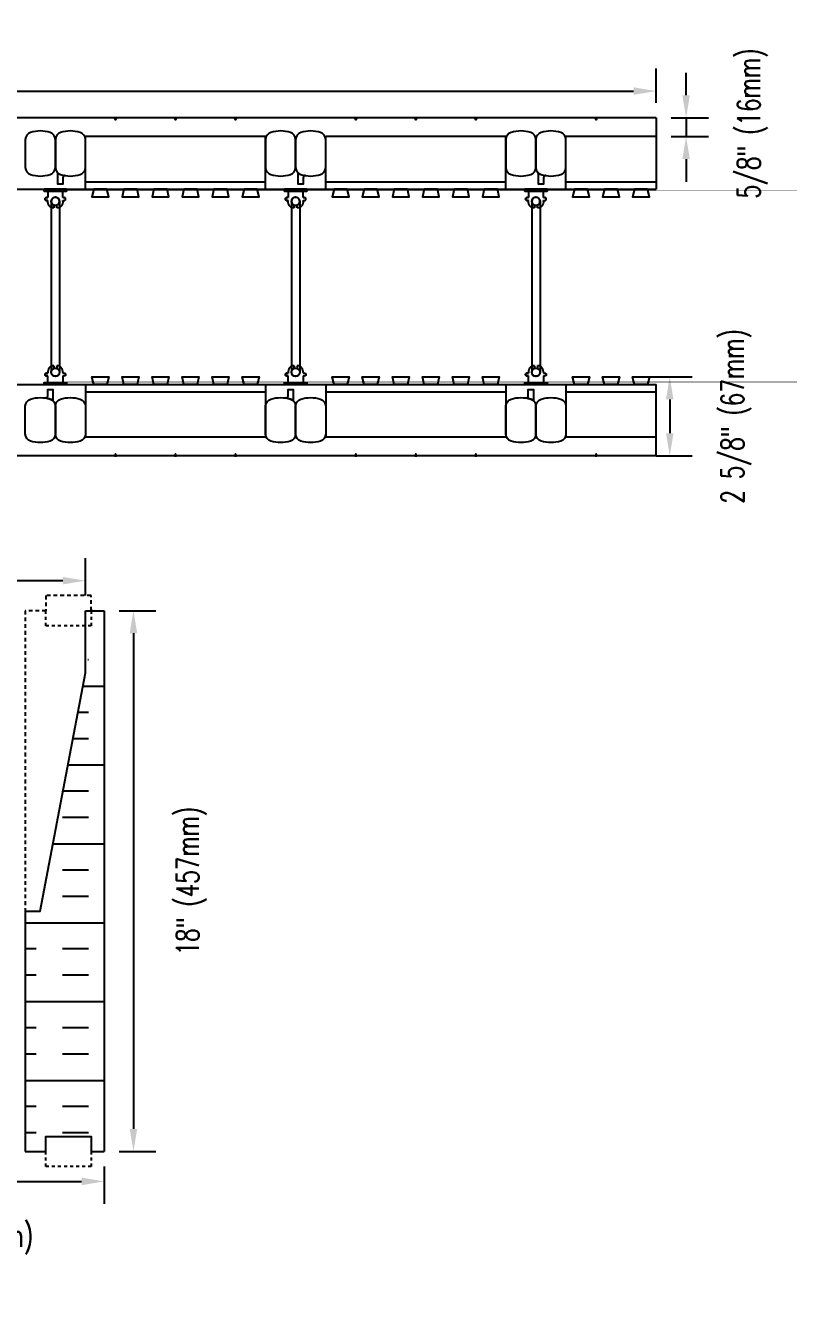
# Model space of a CAD drawing. Header units: inches. Extents: x 163 to 215.4, y 157 to 199.2.
# Drawn here: x 190.02 to 215.44, y 157.05 to 199.2 of the extents above; entities that cross this region are included whole.
import ezdxf

# ---------------------------------------------------------------- set-up
doc = ezdxf.new("R2010")
doc.units = ezdxf.units.IN
doc.header["$MEASUREMENT"] = 0
doc.linetypes.add('DASHED2', pattern=[0.375, 0.25, -0.125])
doc.linetypes.add('HIDDEN2', pattern=[0.1875, 0.125, -0.0625])
for name, color, linetype in [('HATCH', 12, 'Continuous'), ('Hidden2', 12, 'HIDDEN2'), ('line25', 2, 'Continuous'), ('LINE50', 5, 'Continuous'), ('LINE9', 9, 'Continuous'), ('TEXT', 4, 'Continuous')]:
    doc.layers.add(name, color=color, linetype=linetype)
doc.styles.add('DIM', font='romans.shx', dxfattribs={"width": 0.7})
doc.dimstyles.new('ext_8', dxfattribs={"dimscale": 8, "dimtxt": 0.09375, "dimasz": 0.09375, "dimexe": 0.09375, "dimexo": 0.0625, "dimgap": 0.0625, "dimtad": 1, "dimdec": 1, "dimzin": 3, "dimdsep": 46, "dimlunit": 4, "dimtxsty": 'DIM', "dimcen": 0.09, "dimdle": 0.09375, "dimclrt": 4, "dimadec": 0, "dimazin": 0, "dimtfac": 1, "dimtdec": 1, "dimtmove": 2, "dimatfit": 3, "dimfxl": 0, "dimfrac": 2, "dimtolj": 1, "dimtzin": 0, "dimarcsym": 0})

# ---------------------------------------------------------------- blocks, each defined once
blk = doc.blocks.new('*D16')
at = {"layer": 'Defpoints', "color": 0}
for p in [(211.022, 197.015), (163.022, 196.125), (211.022, 196.125)]:
    blk.add_point(p, dxfattribs=at)
at = {"layer": 'TEXT', "color": 0, "lineweight": -2}
for p, q in [((163.022, 196.625), (163.022, 197.765)), ((211.022, 196.625), (211.022, 197.765)), ((163.772, 197.015), (210.272, 197.015))]:
    blk.add_line(p, q, dxfattribs=at)
at = {"layer": 'TEXT', "color": 0}
for points in [[(163.772, 197.14), (163.772, 196.89), (163.022, 197.015)], [(210.272, 197.14), (210.272, 196.89), (211.022, 197.015)]]:
    blk.add_solid(points, dxfattribs=at)
at = {"layer": 'TEXT', "color": 4, "insert": (187.022, 198.086), "char_height": 0.75, "attachment_point": 5, "style": 'DIM'}
blk.add_mtext('\\A1;48" (1219mm)', dxfattribs=at)
blk = doc.blocks.new('*D17')
at = {"layer": 'Defpoints', "color": 0}
for p in [(211.022, 196.125), (211.022, 195.5), (212.021, 195.5)]:
    blk.add_point(p, dxfattribs=at)
at = {"layer": 'TEXT', "color": 0, "lineweight": -2}
for p, q in [((212.021, 196.875), (212.021, 197.625)), ((211.522, 196.125), (212.771, 196.125)), ((212.021, 196.125), (212.021, 195.5)), ((211.522, 195.5), (212.771, 195.5)), ((212.021, 194.75), (212.021, 194))]:
    blk.add_line(p, q, dxfattribs=at)
at = {"layer": 'TEXT', "color": 0}
for points in [[(211.896, 196.875), (212.146, 196.875), (212.021, 196.125)], [(211.896, 194.75), (212.146, 194.75), (212.021, 195.5)]]:
    blk.add_solid(points, dxfattribs=at)
at = {"layer": 'TEXT', "color": 4, "insert": (214.235, 195.938), "char_height": 0.75, "attachment_point": 5, "rotation": 90, "style": 'DIM'}
blk.add_mtext('\\A1;5/8" (16mm)', dxfattribs=at)
blk = doc.blocks.new('*D18')
at = {"layer": 'Defpoints', "color": 0}
for p in [(210.303, 187.5), (210.522, 184.875), (211.477, 184.875)]:
    blk.add_point(p, dxfattribs=at)
at = {"layer": 'TEXT', "color": 0, "lineweight": -2}
for p, q in [((210.803, 187.5), (212.227, 187.5)), ((211.477, 186.75), (211.477, 185.625)), ((211.022, 184.875), (212.227, 184.875))]:
    blk.add_line(p, q, dxfattribs=at)
at = {"layer": 'TEXT', "color": 0}
for points in [[(211.352, 186.75), (211.602, 186.75), (211.477, 187.5)], [(211.352, 185.625), (211.602, 185.625), (211.477, 184.875)]]:
    blk.add_solid(points, dxfattribs=at)
at = {"layer": 'TEXT', "color": 4, "insert": (213.691, 186.188), "char_height": 0.75, "attachment_point": 5, "rotation": 90, "style": 'DIM'}
blk.add_mtext('\\A1;2 5/8" (67mm)', dxfattribs=at)
blk = doc.blocks.new('*D19')
at = {"layer": 'Defpoints', "color": 0}
for p in [(192.647, 179.719), (192.647, 161.719), (193.622, 161.719)]:
    blk.add_point(p, dxfattribs=at)
at = {"layer": 'TEXT', "color": 0, "lineweight": -2}
for p, q in [((193.147, 179.719), (194.372, 179.719)), ((193.622, 178.969), (193.622, 162.469)), ((193.147, 161.719), (194.372, 161.719))]:
    blk.add_line(p, q, dxfattribs=at)
at = {"layer": 'TEXT', "color": 0}
for points in [[(193.497, 178.969), (193.747, 178.969), (193.622, 179.719)], [(193.497, 162.469), (193.747, 162.469), (193.622, 161.719)]]:
    blk.add_solid(points, dxfattribs=at)
at = {"layer": 'TEXT', "color": 4, "insert": (195.551, 170.719), "char_height": 0.75, "attachment_point": 5, "rotation": 90, "style": 'DIM'}
blk.add_mtext('\\A1;18" (457mm)', dxfattribs=at)
blk = doc.blocks.new('*D20')
at = {"layer": 'Defpoints', "color": 0}
for p in [(192.022, 180.718), (182.022, 179.719), (192.022, 179.719)]:
    blk.add_point(p, dxfattribs=at)
at = {"layer": 'TEXT', "color": 0, "lineweight": -2}
for p, q in [((182.022, 180.219), (182.022, 181.468)), ((192.022, 180.219), (192.022, 181.468)), ((182.772, 180.718), (191.272, 180.718))]:
    blk.add_line(p, q, dxfattribs=at)
at = {"layer": 'TEXT', "color": 0}
for points in [[(182.772, 180.843), (182.772, 180.593), (182.022, 180.718)], [(191.272, 180.843), (191.272, 180.593), (192.022, 180.718)]]:
    blk.add_solid(points, dxfattribs=at)
at = {"layer": 'TEXT', "color": 4, "insert": (187.022, 181.79), "char_height": 0.75, "attachment_point": 5, "style": 'DIM'}
blk.add_mtext('\\A1;10" (254mm)', dxfattribs=at)
blk = doc.blocks.new('*D21')
at = {"layer": 'Defpoints', "color": 0}
for p in [(181.397, 161.719), (192.647, 161.719), (192.647, 160.72)]:
    blk.add_point(p, dxfattribs=at)
at = {"layer": 'TEXT', "color": 0, "lineweight": -2}
for p, q in [((181.397, 161.219), (181.397, 159.97)), ((192.647, 161.219), (192.647, 159.97)), ((182.147, 160.72), (191.897, 160.72))]:
    blk.add_line(p, q, dxfattribs=at)
at = {"layer": 'TEXT', "color": 0}
for points in [[(182.147, 160.845), (182.147, 160.595), (181.397, 160.72)], [(191.897, 160.845), (191.897, 160.595), (192.647, 160.72)]]:
    blk.add_solid(points, dxfattribs=at)
at = {"layer": 'TEXT', "color": 4, "insert": (186.931, 158.794), "char_height": 0.75, "attachment_point": 5, "style": 'DIM'}
blk.add_mtext('\\A1;11 1/4" (286mm)', dxfattribs=at)
blk = doc.blocks.new('WEB_6_CENTRE_TOP')
for p, q in [((5.688, 0.141), (0, 0.141)), ((5.688, -0.141), (0, -0.141))]:
    blk.add_line(p, q)
for centre in [(0, 0), (5.688, 0)]:
    blk.add_circle(centre, 0.141)
blk = doc.blocks.new('Connector')
blk.add_point((0.271, 0))
at = {"layer": 'LINE9'}
for p, q in [((0, 0.375), (0, -0.375)), ((0.062, -0.375), (0.062, 0.375)), ((0.281, 0.25), (0.062, 0.25))]:
    blk.add_line(p, q, dxfattribs=at)
for points, weights in [([(0.007, 0.375), (0.004, 0.375), (0, 0.375)], [1, 0.972587069138, 0.950305488115]), ([(0.327, 0.343), (0.308, 0.343), (0.281, 0.317), (0.281, 0.297)], [1, 0.85355339, 0.85355339, 1]), ([(0.328, 0.343), (0.327, 0.343), (0.327, 0.343)], [1, 0.70710678, 1]), ([(0.375, 0.297), (0.375, 0.317), (0.348, 0.343), (0.329, 0.343)], [1, 0.85355339, 0.85355339, 1]), ([(0.406, 0.25), (0.546, 0.25), (0.619, 0.131)], [0.958404415409, 0.794674173519, 0.864651571113]), ([(0.619, 0.052), (0.612, 0.049), (0.604, 0.049)], [0.83615024178, 0.892081430621, 1]), ([(0, -0.375), (0.004, -0.375), (0.007, -0.375)], [0.950305488115, 0.972587069138, 1]), ([(0.281, -0.297), (0.281, -0.317), (0.308, -0.343), (0.327, -0.343)], [1, 0.85355339, 0.85355339, 1]), ([(0.327, -0.343), (0.281, -0.343), (0.281, -0.297)], [1, 0.70710678, 1]), ([(0.329, -0.343), (0.348, -0.343), (0.375, -0.317), (0.375, -0.297)], [1, 0.85355339, 0.85355339, 1]), ([(0.375, -0.297), (0.375, -0.343), (0.329, -0.343)], [1, 0.70710678, 1]), ([(0.619, -0.131), (0.546, -0.25), (0.406, -0.25)], [0.864651574428, 0.794674169686, 0.958404415195]), ([(0.604, -0.049), (0.612, -0.049), (0.619, -0.052)], [1, 0.89208144177, 0.836150253337])]:
    blk.add_rational_spline(points, weights, degree=2, dxfattribs=at)
for points, degree in [([(0, 0.375), (0.002, 0.375), (0.005, 0.375), (0.007, 0.375)], 3), ([(0.007, 0.375), (0.021, 0.375), (0.051, 0.375), (0.062, 0.375), (0.062, 0.375)], 3), ([(0.281, 0.25), (0.281, 0.297)], 1), ([(0.327, 0.343), (0.327, 0.343), (0.328, 0.343), (0.328, 0.343)], 3), ([(0.328, 0.343), (0.329, 0.343), (0.329, 0.343), (0.329, 0.343)], 3), ([(0.375, 0.25), (0.375, 0.297)], 1), ([(0.406, 0.25), (0.375, 0.25)], 1), ([(0.406, 0.25), (0.406, 0.25)], 1), ([(0.406, 0.25), (0.406, 0.25)], 1), ([(0.406, 0.25), (0.406, 0.25)], 1), ([(0.406, 0.25), (0.406, 0.25)], 1), ([(0.406, 0.25), (0.406, 0.25)], 1), ([(0.406, 0.25), (0.406, 0.25)], 1), ([(0.406, 0.25), (0.406, 0.25)], 1), ([(0.406, 0.25), (0.406, 0.25)], 1), ([(0.406, 0.25), (0.406, 0.25)], 1), ([(0.406, 0.25), (0.406, 0.25)], 1), ([(0.406, 0.25), (0.406, 0.25)], 1), ([(0.406, 0.25), (0.406, 0.25)], 1), ([(0.406, 0.25), (0.406, 0.25)], 1), ([(0.406, 0.25), (0.406, 0.25)], 1), ([(0.406, 0.25), (0.406, 0.25)], 1), ([(0.406, 0.25), (0.406, 0.25)], 1), ([(0.406, 0.25), (0.406, 0.25)], 1), ([(0.406, 0.25), (0.406, 0.25)], 1), ([(0.406, 0.25), (0.406, 0.25)], 1), ([(0.406, 0.25), (0.406, 0.25)], 1), ([(0.406, 0.25), (0.406, 0.25)], 1), ([(0.406, 0.25), (0.406, 0.25)], 1), ([(0.406, 0.25), (0.406, 0.25)], 1), ([(0.406, 0.25), (0.406, 0.25)], 1), ([(0.604, 0.049), (0.532, 0.049)], 1), ([(0.532, 0.049), (0.532, 0.049)], 1), ([(0.532, 0.049), (0.532, 0.049)], 1), ([(0.532, 0.049), (0.532, 0.049)], 1), ([(0.532, 0.049), (0.532, 0.049)], 1), ([(0.532, 0.049), (0.532, 0.049)], 1), ([(0.532, 0.049), (0.532, 0.049)], 1), ([(0.532, 0.049), (0.532, 0.049)], 1), ([(0.532, 0.049), (0.532, 0.049)], 1), ([(0.532, 0.049), (0.532, 0.049)], 1), ([(0.532, 0.049), (0.532, 0.049)], 1), ([(0.604, 0.049), (0.609, 0.049), (0.614, 0.05), (0.619, 0.052)], 3), ([(0.604, 0.049), (0.604, 0.049)], 1), ([(0.604, 0.049), (0.604, 0.049)], 1), ([(0.604, 0.049), (0.604, 0.049)], 1), ([(0.604, 0.049), (0.604, 0.049)], 1), ([(0.619, 0.131), (0.619, 0.052)], 1), ([(0.619, 0.131), (0.619, 0.131)], 1), ([(0.619, 0.131), (0.619, 0.131)], 1), ([(0.619, 0.131), (0.619, 0.131)], 1), ([(0.619, 0.131), (0.619, 0.131)], 1), ([(0.007, -0.375), (0.005, -0.375), (0.002, -0.375), (0, -0.375)], 3), ([(0.062, -0.375), (0.062, -0.375), (0.051, -0.375), (0.021, -0.375), (0.007, -0.375)], 3), ([(0.062, -0.25), (0.281, -0.25)], 1), ([(0.281, -0.297), (0.281, -0.25)], 1), ([(0.281, -0.25), (0.281, -0.297)], 1), ([(0.328, -0.343), (0.328, -0.343), (0.327, -0.343), (0.327, -0.343)], 3), ([(0.329, -0.343), (0.329, -0.343), (0.329, -0.343), (0.328, -0.343)], 3), ([(0.375, -0.25), (0.375, -0.297)], 1), ([(0.375, -0.297), (0.375, -0.25)], 1), ([(0.406, -0.25), (0.375, -0.25)], 1), ([(0.406, -0.25), (0.406, -0.25)], 1), ([(0.406, -0.25), (0.406, -0.25)], 1), ([(0.406, -0.25), (0.406, -0.25)], 1), ([(0.406, -0.25), (0.406, -0.25)], 1), ([(0.406, -0.25), (0.406, -0.25)], 1), ([(0.406, -0.25), (0.406, -0.25)], 1), ([(0.406, -0.25), (0.406, -0.25)], 1), ([(0.406, -0.25), (0.406, -0.25)], 1), ([(0.406, -0.25), (0.406, -0.25)], 1), ([(0.406, -0.25), (0.406, -0.25)], 1), ([(0.406, -0.25), (0.406, -0.25)], 1), ([(0.532, -0.049), (0.604, -0.049)], 1), ([(0.604, -0.049), (0.58, -0.049), (0.556, -0.049), (0.532, -0.049)], 3), ([(0.532, -0.049), (0.532, -0.049)], 1), ([(0.532, -0.049), (0.532, -0.049)], 1), ([(0.532, -0.049), (0.532, -0.049)], 1), ([(0.532, -0.049), (0.532, -0.049)], 1), ([(0.619, -0.052), (0.614, -0.05), (0.609, -0.049), (0.604, -0.049)], 3), ([(0.604, -0.049), (0.604, -0.049)], 1), ([(0.604, -0.049), (0.604, -0.049)], 1), ([(0.604, -0.049), (0.604, -0.049)], 1), ([(0.604, -0.049), (0.604, -0.049)], 1), ([(0.604, -0.049), (0.604, -0.049)], 1), ([(0.604, -0.049), (0.604, -0.049)], 1), ([(0.604, -0.049), (0.604, -0.049)], 1), ([(0.604, -0.049), (0.604, -0.049)], 1), ([(0.619, -0.052), (0.619, -0.131)], 1), ([(0.619, -0.131), (0.619, -0.131)], 1), ([(0.619, -0.131), (0.619, -0.131)], 1), ([(0.619, -0.131), (0.619, -0.131)], 1), ([(0.619, -0.131), (0.619, -0.131)], 1)]:
    blk.add_open_spline(points, degree=degree, dxfattribs=at)
for points, weights, knots in [([(0.062, 0.375), (0.062, 0.375), (0.046, 0.375), (0.03, 0.375), (0.007, 0.375)], [0.868718858569, 0.861102746415, 1, 0.861102734288, 0.868718859898], [0, 0, 0, 0.5, 0.5, 1, 1, 1]), ([(0.532, 0.049), (0.472, 0.203), (0.333, 0.113), (0.157, 0), (0.333, -0.113), (0.472, -0.203), (0.532, -0.049)], [0.899508922286, 0.599718215298, 1, 0.54226024, 1, 0.599718224335, 0.899508908749], [0, 0, 0, 0.318112, 0.318112, 0.681888, 0.681888, 1, 1, 1]), ([(0.007, -0.375), (0.03, -0.375), (0.046, -0.375), (0.062, -0.375), (0.062, -0.375)], [0.868718859319, 0.861102739573, 1, 0.861102742958, 0.868718858948], [0, 0, 0, 0.5, 0.5, 1, 1, 1])]:
    blk.add_rational_spline(points, weights, degree=2, knots=knots, dxfattribs=at)

msp = doc.modelspace()

# ---------------------------------------------------------------- hatches: boundary and pattern name
at = {"layer": 'HATCH'}
h = msp.add_hatch(dxfattribs=at)
h.set_pattern_fill('INSUL', color=256, scale=7, style=0)
h.set_pattern_definition([(180, (3119.8793, -290.044), (0, 2.625), []), (180, (3119.8793, -289.169), (0, 2.625), [0.875, -0.875]), (180, (3119.8793, -288.294), (0, 2.625), [0.875, -0.875])])
edge = h.paths.add_edge_path()
edge.add_line((190.022, 169.719), (190.522, 169.719))
edge.add_line((190.522, 169.719), (192.272, 178.969))
edge.add_line((192.272, 178.969), (192.272, 179.719))
edge.add_line((192.272, 179.719), (192.647, 179.719))
edge.add_line((192.647, 179.719), (192.647, 161.719))
edge.add_line((192.647, 161.719), (192.21, 161.719))
edge.add_line((192.21, 161.719), (192.21, 162.219))
edge.add_line((192.21, 162.219), (190.71, 162.219))
edge.add_line((190.71, 162.219), (190.71, 161.719))
edge.add_line((190.71, 161.719), (190.272, 161.719))
edge.add_line((190.022, 169.719), (190.022, 161.719))

# ---------------------------------------------------------------- linework, layer by layer
at = {"layer": 'Hidden2'}
msp.add_lwpolyline([(192.272, 179.719), (192.21, 179.719), (192.21, 180.219), (190.71, 180.219), (190.71, 179.719), (190.022, 179.719), (190.022, 169.719)], dxfattribs=at)
at = {"layer": 'line25'}
for p, q in [((198.022, 195.5), (192.022, 195.5)), ((206.022, 195.5), (200.022, 195.5)), ((211.022, 195.5), (208.022, 195.5)), ((163.022, 193.75), (211.022, 193.75)), ((163.022, 187.25), (211.022, 187.25)), ((198.022, 185.5), (192.022, 185.5)), ((206.022, 185.5), (200.022, 185.5)), ((211.022, 185.5), (208.022, 185.5)), ((190.022, 169.719), (190.022, 161.719))]:
    msp.add_line(p, q, dxfattribs=at)
for points in [[(192.303, 193.75), (192.241, 193.5), (192.803, 193.5), (192.741, 193.75)], [(193.303, 193.75), (193.241, 193.5), (193.803, 193.5), (193.741, 193.75)], [(194.303, 193.75), (194.241, 193.5), (194.803, 193.5), (194.741, 193.75)], [(195.303, 193.75), (195.241, 193.5), (195.803, 193.5), (195.741, 193.75)], [(196.303, 193.75), (196.241, 193.5), (196.803, 193.5), (196.741, 193.75)], [(197.303, 193.75), (197.241, 193.5), (197.803, 193.5), (197.741, 193.75)], [(200.303, 193.75), (200.241, 193.5), (200.803, 193.5), (200.741, 193.75)], [(201.303, 193.75), (201.241, 193.5), (201.803, 193.5), (201.741, 193.75)], [(202.303, 193.75), (202.241, 193.5), (202.803, 193.5), (202.741, 193.75)], [(203.303, 193.75), (203.241, 193.5), (203.803, 193.5), (203.741, 193.75)], [(204.303, 193.75), (204.241, 193.5), (204.803, 193.5), (204.741, 193.75)], [(205.303, 193.75), (205.241, 193.5), (205.803, 193.5), (205.741, 193.75)], [(208.303, 193.75), (208.241, 193.5), (208.803, 193.5), (208.741, 193.75)], [(209.303, 193.75), (209.241, 193.5), (209.803, 193.5), (209.741, 193.75)], [(210.303, 193.75), (210.241, 193.5), (210.803, 193.5), (210.741, 193.75)], [(192.303, 187.25), (192.241, 187.5), (192.803, 187.5), (192.741, 187.25)], [(193.303, 187.25), (193.241, 187.5), (193.803, 187.5), (193.741, 187.25)], [(194.303, 187.25), (194.241, 187.5), (194.803, 187.5), (194.741, 187.25)], [(195.303, 187.25), (195.241, 187.5), (195.803, 187.5), (195.741, 187.25)], [(196.303, 187.25), (196.241, 187.5), (196.803, 187.5), (196.741, 187.25)], [(197.303, 187.25), (197.241, 187.5), (197.803, 187.5), (197.741, 187.25)], [(200.303, 187.25), (200.241, 187.5), (200.803, 187.5), (200.741, 187.25)], [(201.303, 187.25), (201.241, 187.5), (201.803, 187.5), (201.741, 187.25)], [(202.303, 187.25), (202.241, 187.5), (202.803, 187.5), (202.741, 187.25)], [(203.303, 187.25), (203.241, 187.5), (203.803, 187.5), (203.741, 187.25)], [(204.303, 187.25), (204.241, 187.5), (204.803, 187.5), (204.741, 187.25)], [(205.303, 187.25), (205.241, 187.5), (205.803, 187.5), (205.741, 187.25)], [(208.303, 187.25), (208.241, 187.5), (208.803, 187.5), (208.741, 187.25)], [(209.303, 187.25), (209.241, 187.5), (209.803, 187.5), (209.741, 187.25)], [(210.303, 187.25), (210.241, 187.5), (210.803, 187.5), (210.741, 187.25)]]:
    msp.add_lwpolyline(points, close=True, dxfattribs=at)
at = {"layer": 'LINE50'}
for p, q in [((211.022, 196.125), (163.022, 196.125)), ((211.022, 196.125), (211.022, 193.75)), ((211.022, 184.875), (211.022, 187.25)), ((211.022, 184.875), (163.022, 184.875)), ((192.022, 179.719), (192.647, 179.719)), ((192.647, 179.719), (192.647, 179.719)), ((192.647, 179.719), (192.647, 179.719)), ((192.647, 179.719), (192.647, 161.719))]:
    msp.add_line(p, q, dxfattribs=at)
for points in [[(190.022, 169.719), (190.522, 169.719), (192.022, 177.647), (192.022, 179.719)], [(190.022, 161.719), (190.71, 161.719), (190.71, 162.219), (192.21, 162.219), (192.21, 161.719), (192.647, 161.719)]]:
    msp.add_lwpolyline(points, dxfattribs=at)
at = {"layer": 'LINE9'}
for p, q in [((192.022, 193.75), (192.022, 195.5)), ((198.022, 193.75), (198.022, 195.5)), ((200.022, 193.75), (200.022, 195.5)), ((206.022, 193.75), (206.022, 195.5)), ((208.022, 193.75), (208.022, 195.5)), ((192.022, 194), (198.022, 194)), ((200.022, 194), (206.022, 194)), ((208.022, 194), (211.022, 194)), ((192.022, 187.25), (192.022, 185.5)), ((198.022, 187.25), (198.022, 185.5)), ((200.022, 187.25), (200.022, 185.5)), ((206.022, 187.25), (206.022, 185.5)), ((208.022, 187.25), (208.022, 185.5)), ((192.022, 187), (198.022, 187)), ((200.022, 187), (206.022, 187)), ((208.022, 187), (211.022, 187))]:
    msp.add_line(p, q, dxfattribs=at)
for points in [[(193.054, 196.125), (193.022, 196.061), (192.991, 196.125)], [(195.054, 196.125), (195.022, 196.061), (194.991, 196.125)], [(197.054, 196.125), (197.022, 196.061), (196.991, 196.125)], [(201.054, 196.125), (201.022, 196.061), (200.991, 196.125)], [(203.054, 196.125), (203.022, 196.061), (202.991, 196.125)], [(205.054, 196.125), (205.022, 196.061), (204.991, 196.125)], [(209.054, 196.125), (209.022, 196.061), (208.991, 196.125)], [(193.054, 184.875), (193.022, 184.94), (192.991, 184.875)], [(195.054, 184.875), (195.022, 184.94), (194.991, 184.875)], [(197.054, 184.875), (197.022, 184.94), (196.991, 184.875)], [(201.054, 184.875), (201.022, 184.94), (200.991, 184.875)], [(203.054, 184.875), (203.022, 184.94), (202.991, 184.875)], [(205.054, 184.875), (205.022, 184.94), (204.991, 184.875)], [(209.054, 184.875), (209.022, 184.94), (208.991, 184.875)]]:
    msp.add_lwpolyline(points, close=True, dxfattribs=at)
for points in [[(190.195, 194.239, 0.157671), (190.849, 194.239, 0.325305), (191.022, 194.477), (191.022, 195.399, 0.325305), (190.849, 195.636, 0.157671), (190.195, 195.636, 0.325305), (190.022, 195.399), (190.022, 194.477, 0.325305)], [(191.195, 194.239, 0.157671), (191.849, 194.239, 0.325305), (192.022, 194.477), (192.022, 195.399, 0.325305), (191.849, 195.636, 0.157671), (191.195, 195.636, 0.325305), (191.022, 195.399), (191.022, 194.477, 0.325305)], [(198.195, 194.239, 0.157671), (198.849, 194.239, 0.325305), (199.022, 194.477), (199.022, 195.399, 0.325305), (198.849, 195.636, 0.157671), (198.195, 195.636, 0.325305), (198.022, 195.399), (198.022, 194.477, 0.325305)], [(199.195, 194.239, 0.157671), (199.849, 194.239, 0.325305), (200.022, 194.477), (200.022, 195.399, 0.325305), (199.849, 195.636, 0.157671), (199.195, 195.636, 0.325305), (199.022, 195.399), (199.022, 194.477, 0.325305)], [(206.195, 194.239, 0.157671), (206.849, 194.239, 0.325305), (207.022, 194.477), (207.022, 195.399, 0.325305), (206.849, 195.636, 0.157671), (206.195, 195.636, 0.325305), (206.022, 195.399), (206.022, 194.477, 0.325305)], [(207.195, 194.239, 0.157671), (207.849, 194.239, 0.325305), (208.022, 194.477), (208.022, 195.399, 0.325305), (207.849, 195.636, 0.157671), (207.195, 195.636, 0.325305), (207.022, 195.399), (207.022, 194.477, 0.325305)], [(191.195, 194.239, 0.037267), (191.349, 194.202, 0.463036), (191.276, 194.14), (191.276, 193.919), (191.106, 193.919), (191.106, 194.265, 0.189002), (191.089, 194.307, 0.128407)], [(199.195, 194.239, 0.037267), (199.349, 194.202, 0.463036), (199.276, 194.14), (199.276, 193.919), (199.106, 193.919), (199.106, 194.265, 0.189002), (199.089, 194.307, 0.128407)], [(207.195, 194.239, 0.037267), (207.349, 194.202, 0.463036), (207.276, 194.14), (207.276, 193.919), (207.106, 193.919), (207.106, 194.265, 0.189002), (207.089, 194.307, 0.128407)], [(190.195, 186.761, -0.157671), (190.849, 186.761, -0.325305), (191.022, 186.524), (191.022, 185.602, -0.325305), (190.849, 185.364, -0.157671), (190.195, 185.364, -0.325305), (190.022, 185.602), (190.022, 186.524, -0.325305)], [(190.849, 186.761, 0.037267), (190.696, 186.799, 0.463036), (190.768, 186.86), (190.768, 187.082), (190.939, 187.082), (190.939, 186.736, 0.189002), (190.956, 186.693, 0.128407)], [(191.195, 186.761, -0.157671), (191.849, 186.761, -0.325305), (192.022, 186.524), (192.022, 185.602, -0.325305), (191.849, 185.364, -0.157671), (191.195, 185.364, -0.325305), (191.022, 185.602), (191.022, 186.524, -0.325305)], [(198.195, 186.761, -0.157671), (198.849, 186.761, -0.325305), (199.022, 186.524), (199.022, 185.602, -0.325305), (198.849, 185.364, -0.157671), (198.195, 185.364, -0.325305), (198.022, 185.602), (198.022, 186.524, -0.325305)], [(198.849, 186.761, 0.037267), (198.696, 186.799, 0.463036), (198.768, 186.86), (198.768, 187.082), (198.939, 187.082), (198.939, 186.736, 0.189002), (198.956, 186.693, 0.128407)], [(199.195, 186.761, -0.157671), (199.849, 186.761, -0.325305), (200.022, 186.524), (200.022, 185.602, -0.325305), (199.849, 185.364, -0.157671), (199.195, 185.364, -0.325305), (199.022, 185.602), (199.022, 186.524, -0.325305)], [(206.195, 186.761, -0.157671), (206.849, 186.761, -0.325305), (207.022, 186.524), (207.022, 185.602, -0.325305), (206.849, 185.364, -0.157671), (206.195, 185.364, -0.325305), (206.022, 185.602), (206.022, 186.524, -0.325305)], [(206.849, 186.761, 0.037267), (206.696, 186.799, 0.463036), (206.768, 186.86), (206.768, 187.082), (206.939, 187.082), (206.939, 186.736, 0.189002), (206.956, 186.693, 0.128407)], [(207.195, 186.761, -0.157671), (207.849, 186.761, -0.325305), (208.022, 186.524), (208.022, 185.602, -0.325305), (207.849, 185.364, -0.157671), (207.195, 185.364, -0.325305), (207.022, 185.602), (207.022, 186.524, -0.325305)]]:
    msp.add_lwpolyline(points, format="xyb", close=True, dxfattribs=at)
at = {"layer": 'LINE9', "linetype": 'DASHED2', "ltscale": 0.15}
for points in [[(192.21, 179.719), (192.21, 179.719), (192.21, 179.219), (190.71, 179.219), (190.71, 179.719), (190.71, 179.719)], [(192.21, 161.719), (192.21, 161.719), (192.21, 161.219), (190.71, 161.219), (190.71, 161.719), (190.71, 161.719)]]:
    msp.add_lwpolyline(points, dxfattribs=at)

# ---------------------------------------------------------------- block references
at = {"rotation": 270}
for p in [(191.022, 193.75), (199.022, 193.75), (207.022, 193.75)]:
    msp.add_blockref('Connector', p, dxfattribs=at)
at = {"xscale": -1, "rotation": 270}
for p in [(191.022, 187.25), (199.022, 187.25), (207.022, 187.25)]:
    msp.add_blockref('Connector', p, dxfattribs=at)
at = {"layer": 'LINE9', "rotation": 90}
for p in [(191.022, 187.656), (199.022, 187.656), (207.022, 187.656)]:
    msp.add_blockref('WEB_6_CENTRE_TOP', p, dxfattribs=at)

# ---------------------------------------------------------------- dimensions: what is measured, and where the dimension line sits
at = {"layer": 'TEXT'}
for base, p1, p2, text, picture, middle in [((211.022, 197.015), (163.022, 196.125), (211.022, 196.125), '48" (1219mm)', '*D16', (187.022, 198.086)), ((192.022, 180.718), (182.022, 179.719), (192.022, 179.719), '10" (254mm)', '*D20', (187.022, 181.79))]:
    dim = msp.add_linear_dim(base=base, p1=p1, p2=p2, text=text, dimstyle='ext_8', dxfattribs=at)
    dim.commit()
    dim.dimension.update_dxf_attribs({"geometry": picture, "text_midpoint": middle})
for base, p1, p2, text, picture, middle in [((212.021, 195.5), (211.022, 196.125), (211.022, 195.5), '5/8" (16mm)', '*D17', (214.235, 195.938)), ((211.477, 184.875), (210.303, 187.5), (210.522, 184.875), '2 5/8" (67mm)', '*D18', (213.691, 186.188)), ((193.622, 161.719), (192.647, 179.719), (192.647, 161.719), '18" (457mm)', '*D19', (195.551, 170.719))]:
    dim = msp.add_linear_dim(base=base, p1=p1, p2=p2, angle=90, text=text, dimstyle='ext_8', dxfattribs=at)
    dim.commit()
    dim.dimension.update_dxf_attribs({"geometry": picture, "text_midpoint": middle, "dimtype": 160})
dim = msp.add_linear_dim(base=(192.647, 160.72), p1=(181.397, 161.719), p2=(192.647, 161.719), text='11 1/4" (286mm)', dimstyle='ext_8', dxfattribs=at)
dim.commit()
dim.dimension.update_dxf_attribs({"geometry": '*D21', "text_midpoint": (186.931, 158.794), "dimtype": 160})

doc.saveas('drawing.dxf')
